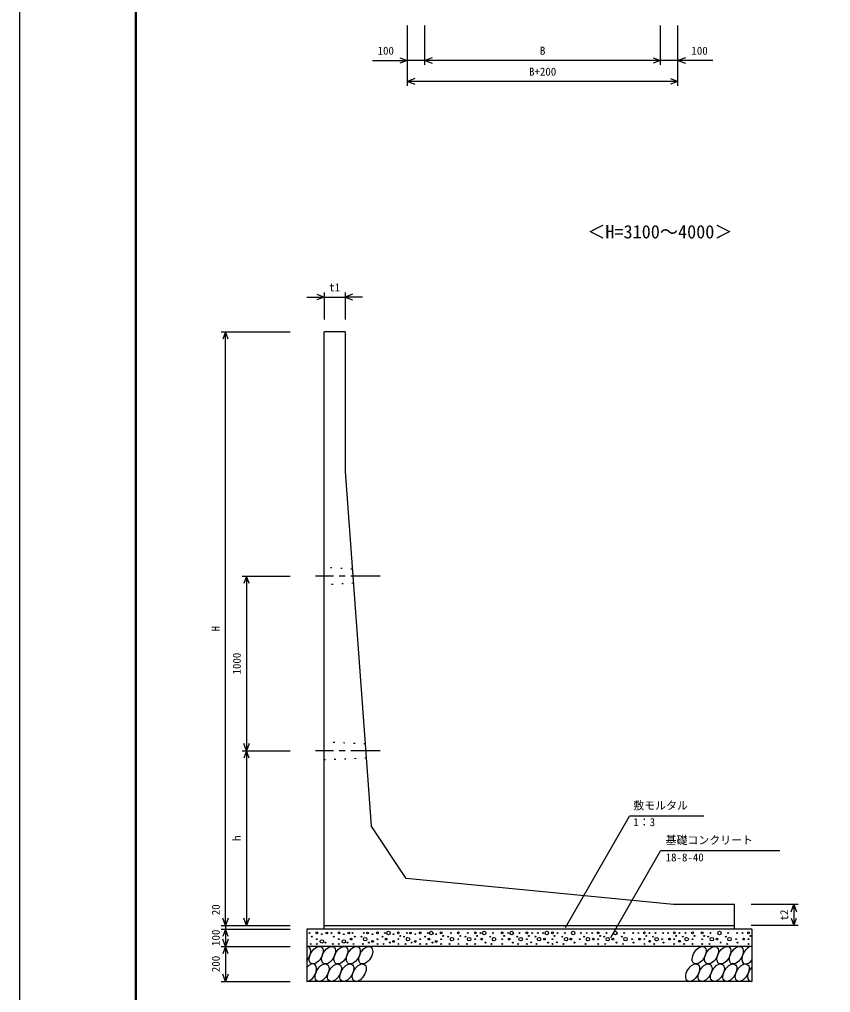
# Model space of a CAD drawing. Units: millimetres, scale not verified. Extents: x -67200 to 67200, y -23760 to 23760.
# Drawn here: x -67200 to -56052, y -2301 to 11073 of the extents above; entities that cross this region are included whole.
import ezdxf
from ezdxf.enums import TextEntityAlignment as Align

# ---------------------------------------------------------------- set-up
doc = ezdxf.new("R2010")
doc.units = ezdxf.units.MM
doc.header["$LTSCALE"] = 80
doc.linetypes.add('CHAIN1', pattern=[8, 5, -1, 1, -1])
doc.linetypes.add('DOTTED', pattern=[1.75, 0.25, -1.5])
for name, color, linetype, lineweight in [('0-0_CENTER', 7, 'CHAIN1', 25), ('0-1_DIM', 7, 'Continuous', 25), ('0-2_Defpoints', 5, 'Continuous', 25), ('0-3_HATCH', 6, 'Continuous', 25), ('0-6_OUTLINE', 1, 'Continuous', 25), ('0-7_OUTLINE2', 4, 'DOTTED', 25), ('0-8_TXT', 7, 'Continuous', 25), ('0-9_WAKU', 3, 'Continuous', 25)]:
    doc.layers.add(name, color=color, linetype=linetype, lineweight=lineweight)
doc.styles.add('ＭＳ ゴシック', font='')
doc.styles.get('ＭＳ ゴシック').set_extended_font_data('MS Gothic')

msp = doc.modelspace()

# ---------------------------------------------------------------- linework, layer by layer
at = {"layer": '0-0_CENTER'}
for p, q in [((-62244.07, 3420.33), (-63130.12, 3420.33)), ((-62244.07, 1020.33), (-63130.12, 1020.33))]:
    msp.add_line(p, q, dxfattribs=at)
at = {"layer": '0-1_DIM'}
for p, q in [((-61868.47, 10162.35), (-61868.47, 10990.35)), ((-61628.47, 10450.35), (-61628.47, 10990.35)), ((-58388.47, 10450.35), (-58388.47, 10990.35)), ((-58388.47, 10450.35), (-58388.47, 10990.35)), ((-58148.47, 10162.35), (-58148.47, 10990.35)), ((-62347.38, 10510.35), (-61868.47, 10510.35)), ((-61628.47, 10510.35), (-61868.47, 10510.35)), ((-58388.47, 10510.35), (-61628.47, 10510.35)), ((-58148.47, 10510.35), (-58388.47, 10510.35)), ((-57669.57, 10510.35), (-58148.47, 10510.35)), ((-58148.47, 10222.35), (-61868.47, 10222.35)), ((-63252.34, 7258.2), (-63012.34, 7258.2)), ((-63012.34, 7318.2), (-63012.34, 6948.33)), ((-63012.34, 7258.2), (-62724.34, 7258.2)), ((-62724.34, 7318.2), (-62724.34, 6948.33)), ((-62484.34, 7258.2), (-62724.34, 7258.2)), ((-64428.34, 6780.33), (-63480.34, 6780.33)), ((-64368.34, -1379.67), (-64368.34, 6780.33)), ((-64140.34, 3420.33), (-63480.34, 3420.33)), ((-64080.34, 3420.33), (-64080.34, 1020.33)), ((-64140.34, 1020.33), (-63480.34, 1020.33)), ((-64080.34, 1020.33), (-64080.34, -1379.67)), ((-59696.64, -1407.56), (-58813.88, 121.42)), ((-57794.11, 121.42), (-58813.88, 121.42)), ((-59073.11, -1542.33), (-58387.12, -354.15)), ((-56747.43, -354.15), (-58387.12, -354.15)), ((-56496.34, -1091.67), (-57144.34, -1091.67)), ((-56556.34, -1091.67), (-56556.34, -1379.67)), ((-64428.34, -1379.67), (-63480.34, -1379.67)), ((-64428.34, -1427.67), (-63480.34, -1427.67)), ((-64368.34, -1379.67), (-64368.34, -1427.67)), ((-64368.34, -1427.67), (-64368.34, -1667.67)), ((-56496.34, -1379.67), (-57144.34, -1379.67)), ((-64428.34, -1667.67), (-63480.34, -1667.67)), ((-64368.34, -1667.67), (-64368.34, -2147.67)), ((-64428.34, -2147.67), (-63480.34, -2147.67))]:
    msp.add_line(p, q, dxfattribs=at)
for points in [[(-61969.96, 10547.28), (-61868.47, 10510.35), (-61969.96, 10473.41)], [(-61526.99, 10547.28), (-61628.47, 10510.35), (-61526.99, 10473.41)], [(-58489.96, 10547.28), (-58388.47, 10510.35), (-58489.96, 10473.41)], [(-58046.99, 10547.28), (-58148.47, 10510.35), (-58046.99, 10473.41)], [(-61766.99, 10259.28), (-61868.47, 10222.35), (-61766.99, 10185.41)], [(-58249.96, 10259.28), (-58148.47, 10222.35), (-58249.96, 10185.41)], [(-63113.82, 7295.14), (-63012.34, 7258.2), (-63113.82, 7221.26)], [(-62622.85, 7295.14), (-62724.34, 7258.2), (-62622.85, 7221.26)], [(-64331.4, 6678.84), (-64368.34, 6780.33), (-64405.28, 6678.84)], [(-64043.4, 3318.84), (-64080.34, 3420.33), (-64117.28, 3318.84)], [(-64043.4, 1121.82), (-64080.34, 1020.33), (-64117.28, 1121.82)], [(-64043.4, 918.84), (-64080.34, 1020.33), (-64117.28, 918.84)], [(-56593.28, -1193.16), (-56556.34, -1091.67), (-56519.4, -1193.16)], [(-64331.4, -1278.18), (-64368.34, -1379.67), (-64405.28, -1278.18)], [(-64043.4, -1278.18), (-64080.34, -1379.67), (-64117.28, -1278.18)], [(-56593.28, -1278.18), (-56556.34, -1379.67), (-56519.4, -1278.18)], [(-64331.4, -1529.16), (-64368.34, -1427.67), (-64405.28, -1529.16)], [(-64331.4, -1566.18), (-64368.34, -1667.67), (-64405.28, -1566.18)], [(-64331.4, -1769.16), (-64368.34, -1667.67), (-64405.28, -1769.16)], [(-64331.4, -2046.18), (-64368.34, -2147.67), (-64405.28, -2046.18)]]:
    msp.add_lwpolyline(points, dxfattribs=at)
at = {"layer": '0-2_Defpoints'}
msp.add_lwpolyline([(-67200, -23760), (0, -23760), (0, 23760), (-67200, 23760)], close=True, dxfattribs=at)
at = {"layer": '0-3_HATCH'}
for centre, radius in [((-63111.07, -1480.34), 12), ((-62976.49, -1482.44), 12), ((-62808.42, -1480.34), 12), ((-62673.84, -1482.44), 12), ((-62414.84, -1482.44), 12), ((-62280.26, -1480.34), 12), ((-62126.84, -1482.44), 24), ((-61992.26, -1480.34), 12), ((-61826.3, -1482.44), 12), ((-61691.72, -1480.34), 12), ((-61538.3, -1482.44), 24), ((-61403.72, -1480.34), 12), ((-61167.47, -1480.34), 12), ((-60934.68, -1480.34), 12), ((-60812.93, -1482.44), 24), ((-60566.55, -1480.34), 12), ((-60434.55, -1482.44), 24), ((-60226.09, -1480.34), 12), ((-59950.65, -1482.44), 24), ((-59874.41, -1480.34), 12), ((-59589.12, -1482.44), 24), ((-59247.04, -1480.34), 12), ((-59009.17, -1482.44), 24), ((-58611.05, -1480.34), 12), ((-58199.48, -1480.34), 12), ((-57948.74, -1480.34), 12), ((-57816.72, -1480.34), 12), ((-57578.85, -1482.44), 24), ((-57180.73, -1480.34), 12), ((-63214.01, -1482.44), 6), ((-63180.37, -1532.87), 6), ((-63111.07, -1566.49), 6), ((-63043.77, -1598), 24), ((-63043.77, -1499.25), 6), ((-62911.36, -1482.44), 6), ((-62877.72, -1532.87), 6), ((-62808.42, -1566.49), 6), ((-62741.12, -1598), 24), ((-62741.12, -1499.25), 6), ((-62640.19, -1566.49), 12), ((-62623.36, -1482.44), 6), ((-62589.72, -1532.87), 6), ((-62498.96, -1532.87), 6), ((-62448.48, -1566.49), 24), ((-62465.31, -1482.44), 6), ((-62347.55, -1598), 12), ((-62347.55, -1499.25), 6), ((-62280.26, -1566.49), 6), ((-62210.96, -1532.87), 6), ((-62177.31, -1482.44), 6), ((-62160.48, -1566.49), 12), ((-62059.55, -1598), 12), ((-62059.55, -1499.25), 6), ((-61992.26, -1566.49), 6), ((-61965.04, -1522.51), 6), ((-61910.42, -1532.87), 6), ((-61859.95, -1566.49), 24), ((-61876.77, -1482.44), 6), ((-61759.01, -1598), 12), ((-61759.01, -1499.25), 6), ((-61691.72, -1566.49), 6), ((-61622.42, -1532.87), 6), ((-61588.77, -1482.44), 6), ((-61571.95, -1566.49), 12), ((-61471.01, -1598), 12), ((-61471.01, -1499.25), 6), ((-61403.72, -1566.49), 6), ((-61376.5, -1522.51), 6), ((-61305.8, -1532.87), 6), ((-61255.33, -1566.49), 24), ((-61272.16, -1482.44), 6), ((-61167.47, -1566.49), 6), ((-61140.25, -1522.51), 6), ((-61069.55, -1532.87), 6), ((-61019.08, -1566.49), 24), ((-61035.9, -1482.44), 6), ((-60934.68, -1566.49), 6), ((-60907.47, -1522.51), 6), ((-60863.41, -1482.44), 6), ((-60846.58, -1566.49), 12), ((-60728.09, -1532.87), 6), ((-60677.62, -1566.49), 24), ((-60694.45, -1482.44), 6), ((-60566.55, -1566.49), 6), ((-60539.33, -1522.51), 6), ((-60485.02, -1482.44), 6), ((-60468.2, -1566.49), 12), ((-60360.95, -1532.87), 6), ((-60310.48, -1566.49), 24), ((-60327.31, -1482.44), 6), ((-60226.09, -1566.49), 6), ((-60198.88, -1522.51), 6), ((-60166.91, -1610.53), 6), ((-60154.81, -1482.44), 6), ((-60108.65, -1532.87), 6), ((-60058.18, -1566.49), 24), ((-60075.01, -1482.44), 6), ((-60001.12, -1482.44), 6), ((-59984.29, -1566.49), 12), ((-59874.41, -1566.49), 6), ((-59847.19, -1522.51), 6), ((-59815.23, -1610.53), 6), ((-59803.13, -1482.44), 6), ((-59738.35, -1532.87), 6), ((-59687.88, -1566.49), 24), ((-59704.7, -1482.44), 6), ((-59622.77, -1566.49), 12), ((-59498.75, -1566.49), 6), ((-59483.31, -1482.44), 6), ((-59437.15, -1532.87), 6), ((-59386.68, -1566.49), 24), ((-59403.51, -1482.44), 6), ((-59329.62, -1482.44), 6), ((-59312.79, -1566.49), 12), ((-59247.04, -1566.49), 6), ((-59219.83, -1522.51), 6), ((-59164.34, -1532.87), 6), ((-59113.87, -1566.49), 24), ((-59130.7, -1482.44), 6), ((-59042.82, -1566.49), 12), ((-58921.28, -1532.87), 6), ((-58870.81, -1566.49), 24), ((-58887.64, -1482.44), 6), ((-58779.56, -1566.49), 6), ((-58764.12, -1482.44), 6), ((-58693.63, -1482.44), 6), ((-58676.8, -1566.49), 12), ((-58611.05, -1566.49), 6), ((-58583.83, -1522.51), 6), ((-58537.91, -1595.97), 12), ((-58538.3, -1482.44), 6), ((-58492.2, -1532.87), 6), ((-58441.73, -1566.49), 24), ((-58458.56, -1482.44), 6), ((-58367.99, -1566.49), 6), ((-58352.55, -1482.44), 6), ((-58282.06, -1482.44), 6), ((-58265.23, -1566.49), 12), ((-58199.48, -1566.49), 6), ((-58172.27, -1522.51), 6), ((-58126.34, -1595.97), 12), ((-58126.74, -1482.44), 6), ((-58080.64, -1532.87), 6), ((-58030.16, -1566.49), 24), ((-58046.99, -1482.44), 6), ((-57948.74, -1566.49), 6), ((-57921.53, -1522.51), 6), ((-57816.72, -1566.49), 6), ((-57789.51, -1522.51), 6), ((-57734.02, -1532.87), 6), ((-57683.55, -1566.49), 24), ((-57700.38, -1482.44), 6), ((-57612.5, -1566.49), 12), ((-57490.97, -1532.87), 6), ((-57440.49, -1566.49), 24), ((-57457.32, -1482.44), 6), ((-57349.24, -1566.49), 6), ((-57333.8, -1482.44), 6), ((-57263.31, -1482.44), 6), ((-57246.48, -1566.49), 12), ((-57180.73, -1566.49), 6), ((-57153.52, -1522.51), 6), ((-63197.19, -1633.72), 6), ((-63111.07, -1633.72), 6), ((-62993.31, -1614.81), 6), ((-62894.54, -1633.72), 6), ((-62808.42, -1633.72), 6), ((-62690.66, -1614.81), 6), ((-62606.54, -1633.72), 6), ((-62482.13, -1633.72), 6), ((-62398.02, -1614.81), 6), ((-62280.26, -1633.72), 6), ((-62194.13, -1633.72), 6), ((-62110.02, -1614.81), 6), ((-61992.26, -1633.72), 6), ((-61893.59, -1633.72), 6), ((-61809.48, -1614.81), 6), ((-61691.72, -1633.72), 6), ((-61605.59, -1633.72), 6), ((-61521.48, -1614.81), 6), ((-61403.72, -1633.72), 6), ((-61288.98, -1633.72), 6), ((-61167.47, -1633.72), 6), ((-61052.72, -1633.72), 6), ((-60934.68, -1633.72), 6), ((-60796.11, -1614.81), 6), ((-60711.27, -1633.72), 6), ((-60566.55, -1633.72), 6), ((-60417.73, -1614.81), 6), ((-60344.13, -1633.72), 6), ((-60226.09, -1633.72), 6), ((-60091.83, -1633.72), 6), ((-59933.83, -1614.81), 6), ((-59874.41, -1633.72), 6), ((-59721.52, -1633.72), 6), ((-59572.3, -1614.81), 6), ((-59420.33, -1633.72), 6), ((-59247.04, -1633.72), 6), ((-59147.51, -1633.72), 6), ((-58992.35, -1614.81), 6), ((-58904.46, -1633.72), 6), ((-58759.53, -1614.81), 6), ((-58611.05, -1633.72), 6), ((-58475.38, -1633.72), 6), ((-58347.97, -1614.81), 6), ((-58199.48, -1633.72), 6), ((-58063.81, -1633.72), 6), ((-57948.74, -1633.72), 6), ((-57816.72, -1633.72), 6), ((-57717.2, -1633.72), 6), ((-57562.03, -1614.81), 6), ((-57474.14, -1633.72), 6), ((-57329.22, -1614.81), 6), ((-57180.73, -1633.72), 6)]:
    msp.add_circle(centre, radius, dxfattribs=at)
for centre, start_param, end_param in [((-63291.9, -1787.7), 4.385593, 6.67454438), ((-57176.68, -1787.7), 0.33577149, 4.44118059), ((-63210.88, -2027.67), 3.51114638, 7.548991), ((-57095.66, -2027.67), 1.2110787, 3.56587337)]:
    msp.add_ellipse(centre, major_axis=(69.81, 112.98), ratio=0.5792, start_param=start_param, end_param=end_param, dxfattribs=at)
for centre in [(-63121.64, -1787.7), (-62951.37, -1787.7), (-62781.1, -1787.7), (-62610.83, -1787.7), (-62440.56, -1787.7), (-57857.76, -1787.7), (-57687.49, -1787.7), (-57517.22, -1787.7), (-57346.95, -1787.7), (-63040.61, -2027.67), (-62870.34, -2027.67), (-62700.07, -2027.67), (-62529.81, -2027.67), (-57947, -2027.67), (-57776.73, -2027.67), (-57606.46, -2027.67), (-57436.2, -2027.67), (-57265.93, -2027.67)]:
    msp.add_ellipse(centre, major_axis=(69.81, 112.98), ratio=0.5792, dxfattribs=at)
at = {"layer": '0-6_OUTLINE'}
for p, q in [((-62724.34, 6780.33), (-63012.34, 6780.33)), ((-63012.34, -1427.67), (-63012.34, 6780.33)), ((-62724.34, 6780.33), (-62724.34, 4860.33)), ((-62724.34, 4860.33), (-62364.34, -11.67)), ((-61884.34, -731.67), (-62364.34, -11.67)), ((-58212.34, -1091.67), (-61884.34, -731.67)), ((-57372.34, -1091.67), (-58212.34, -1091.67)), ((-57372.34, -1427.67), (-57372.34, -1091.67)), ((-63012.34, -1379.67), (-57372.34, -1379.67)), ((-57132.34, -1427.67), (-57132.34, -2147.67)), ((-57132.34, -1667.67), (-63252.34, -1667.67)), ((-57132.34, -2147.67), (-63252.34, -2147.67))]:
    msp.add_line(p, q, dxfattribs=at)
msp.add_lwpolyline([(-57132.34, -1427.67), (-63252.34, -1427.67), (-63252.34, -2147.67)], dxfattribs=at)
at = {"layer": '0-7_OUTLINE2'}
for p, q in [((-62625.03, 3516.33), (-62990.74, 3540.33)), ((-62610.84, 3324.33), (-63012.34, 3300.33)), ((-62447.69, 1116.33), (-63012.34, 1140.33)), ((-63012.34, 900.33), (-62433.5, 924.33))]:
    msp.add_line(p, q, dxfattribs=at)
at = {"layer": '0-9_WAKU', "lineweight": 50}
msp.add_lwpolyline([(-65600, -22160), (-1600, -22160), (-1600, 22160), (-65600, 22160)], close=True, dxfattribs=at)

# ---------------------------------------------------------------- texts
at = {"layer": '0-1_DIM', "style": 'ＭＳ ゴシック'}
for s, p in [('100', (-62277.71, 10555.35)), ('B', (-60045.97, 10555.35)), ('100', (-57964.24, 10555.35)), ('B+200', (-60195.97, 10267.35)), ('t1', (-62943.34, 7303.2)), ('敷モルタル', (-58762.46, 181.42)), ('1：3', (-58762.46, -46.71)), ('基礎コンクリート', (-58318.41, -294.15)), ('18-8-40', (-58318.41, -531.31))]:
    msp.add_text(s, height=110, dxfattribs=at).set_placement(p, align=Align.BOTTOM_LEFT)
for s, p in [('H', (-64413.34, 2662.83)), ('1000', (-64125.34, 2070.33)), ('h', (-64125.34, -217.17)), ('20', (-64413.34, -1237.82)), ('t2', (-56601.34, -1310.67)), ('100', (-64413.34, -1660.17)), ('200', (-64413.34, -2020.17))]:
    msp.add_text(s, height=110, rotation=90, dxfattribs=at).set_placement(p, align=Align.BOTTOM_LEFT)
at = {"layer": '0-8_TXT', "style": 'ＭＳ ゴシック'}
msp.add_text('＜H=3100～4000＞', height=183.3, dxfattribs=at).set_placement((-59396.1, 8008.34), align=Align.BOTTOM_LEFT)

doc.saveas('drawing.dxf')
